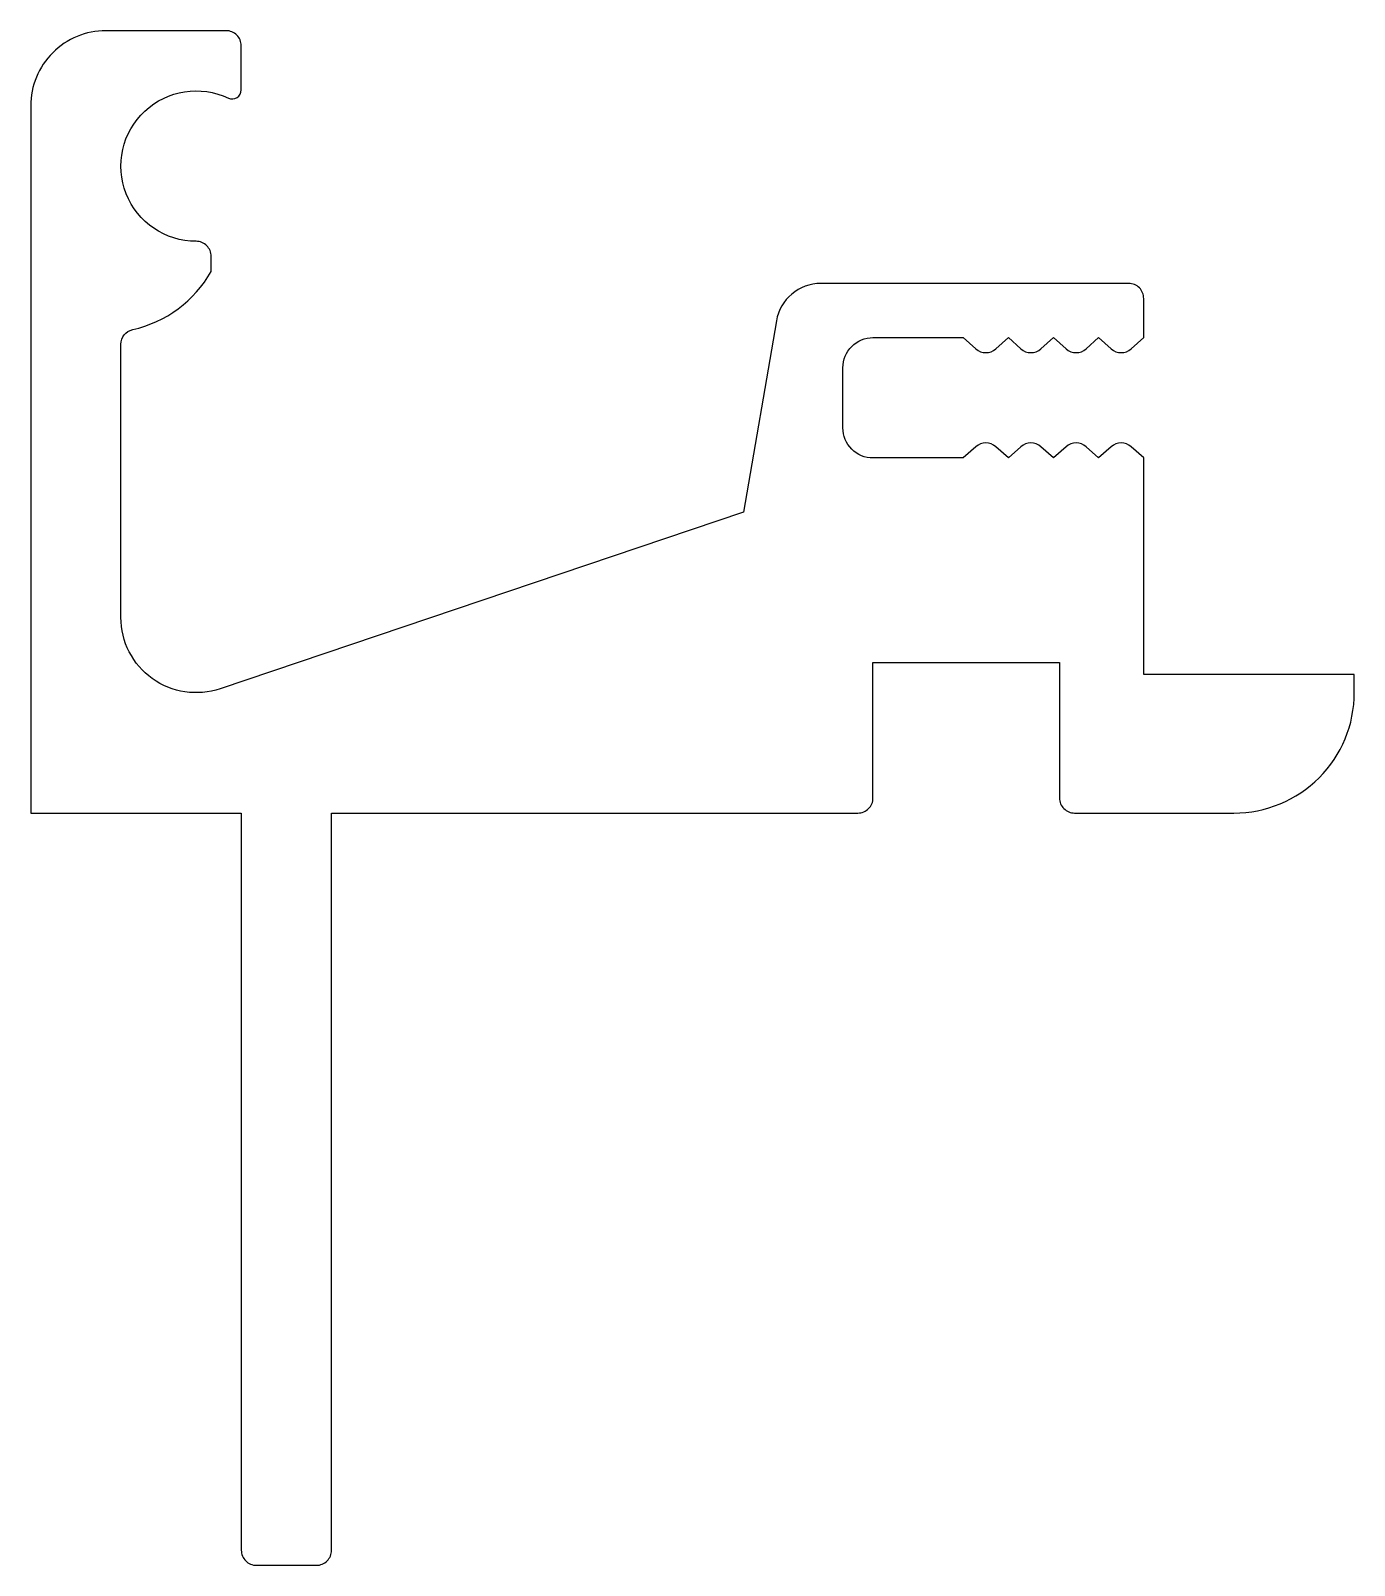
# Model space of a CAD drawing. Extents: x 379.8 to 423.8, y -81.1 to -30.1.
import ezdxf

# ---------------------------------------------------------------- set-up
doc = ezdxf.new("R2010")
doc.units = 0
doc.layers.get('0').update_dxf_attribs({"linetype": 'CONTINUOUS'})

msp = doc.modelspace()

# ---------------------------------------------------------------- linework, layer by layer
msp.add_lwpolyline([(389.289, -81.144, 0.414214), (389.789, -80.644), (389.789, -56.144), (407.289, -56.144, 0.414214), (407.789, -55.644), (407.789, -51.144), (413.989, -51.144), (413.989, -55.644, 0.414214), (414.489, -56.144), (419.789, -56.144, 0.414214), (423.789, -52.144), (423.789, -51.544), (416.789, -51.544), (416.789, -44.344), (416.372, -43.971, 0.381966), (415.706, -43.971), (415.289, -44.344), (414.872, -43.971, 0.381966), (414.206, -43.971), (413.789, -44.344), (413.372, -43.971, 0.381966), (412.706, -43.971), (412.289, -44.344), (411.872, -43.971, 0.381966), (411.206, -43.971), (410.789, -44.344), (407.789, -44.344, -0.414214), (406.789, -43.344), (406.789, -41.344, -0.414214), (407.789, -40.344), (410.789, -40.344), (411.206, -40.717, 0.381966), (411.872, -40.717), (412.289, -40.344), (412.706, -40.717, 0.381966), (413.372, -40.717), (413.789, -40.344), (414.206, -40.717, 0.381966), (414.872, -40.717), (415.289, -40.344), (415.706, -40.717, 0.381966), (416.372, -40.717), (416.789, -40.344), (416.789, -39.044, 0.414214), (416.289, -38.544), (406.054, -38.544, 0.36542), (404.576, -39.791), (403.489, -46.144), (386.088, -52.013, -0.513036), (382.789, -49.644), (382.789, -40.565, -0.351237), (383.18, -40.077, 0.212059), (385.789, -38.144), (385.789, -37.644, 0.414214), (385.289, -37.144, -1.250181), (386.36, -32.385, 0.55076), (386.789, -32.114), (386.789, -30.644, 0.414214), (386.289, -30.144), (382.289, -30.144, 0.414214), (379.789, -32.644), (379.789, -56.144), (386.789, -56.144), (386.789, -80.644, 0.414214), (387.289, -81.144)], format="xyb", close=True)

doc.saveas('drawing.dxf')
